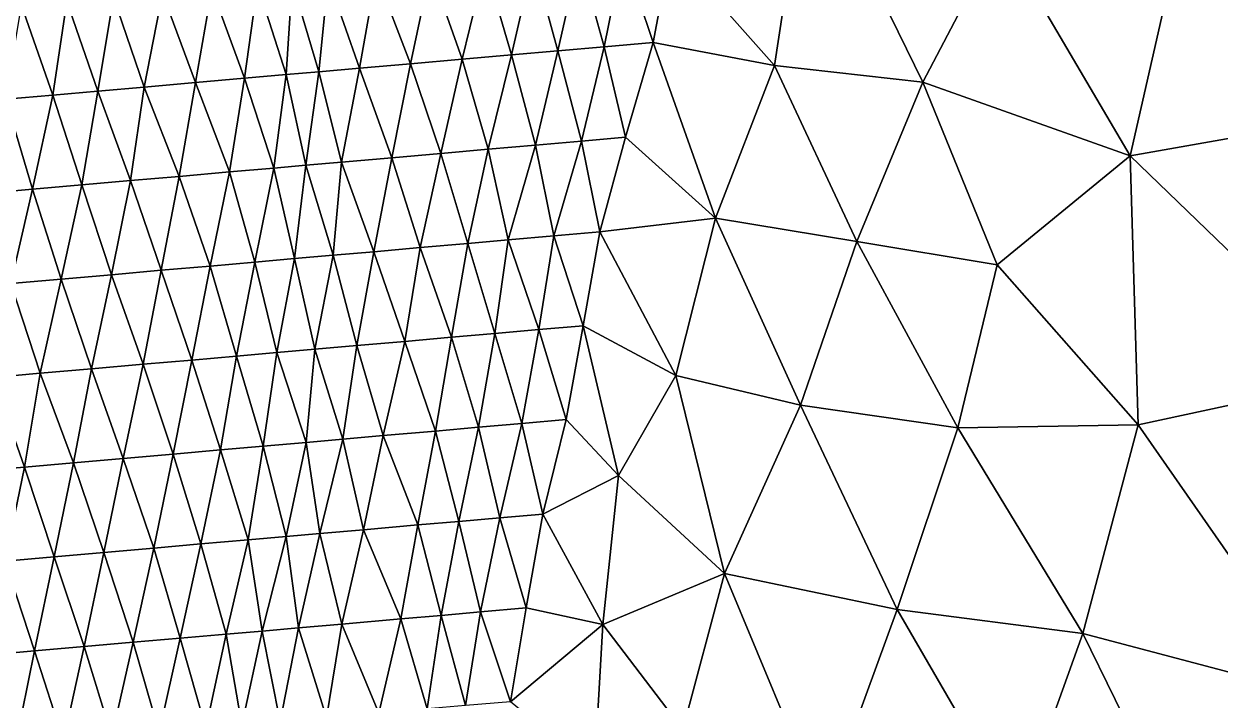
# Model space of a CAD drawing. Extents: x 993 to 3979, y 358 to 2875.
# Drawn here: x 2820 to 3301.1, y 1410 to 1681.9 of the extents above; entities that cross this region are included whole.
import ezdxf

# ---------------------------------------------------------------- set-up
doc = ezdxf.new("R2010")
doc.units = 0
doc.header["$MEASUREMENT"] = 0

msp = doc.modelspace()

# ---------------------------------------------------------------- linework, layer by layer
at = {"layer": 'modelTopoInnerCoarse_ts', "color": 2}
for points in [[(3043.38, 1708.96, 2952.71), (3034.7, 1671.06, 2958.13), (3024.87, 1707.34, 2949.41), (3043.38, 1708.96, 2952.71)], [(3053.32, 1672.69, 2961.13), (3034.7, 1671.06, 2958.13), (3043.38, 1708.96, 2952.71), (3053.32, 1672.69, 2961.13)], [(3060.96, 1710.5, 2958.52), (3053.32, 1672.69, 2961.13), (3043.38, 1708.96, 2952.71), (3060.96, 1710.5, 2958.52)], [(3073.04, 1674.41, 2961.24), (3053.32, 1672.69, 2961.13), (3060.96, 1710.5, 2958.52), (3073.04, 1674.41, 2961.24)], [(3080.14, 1712.18, 2960.04), (3073.04, 1674.41, 2961.24), (3060.96, 1710.5, 2958.52), (3080.14, 1712.18, 2960.04)], [(2983.49, 1703.72, 2954.38), (2975.54, 1665.88, 2957.84), (2961.72, 1701.82, 2959.75), (2983.49, 1703.72, 2954.38)], [(2996.28, 1667.69, 2955.23), (2975.54, 1665.88, 2957.84), (2983.49, 1703.72, 2954.38), (2996.28, 1667.69, 2955.23)], [(3005.45, 1705.64, 2948.5), (2996.28, 1667.69, 2955.23), (2983.49, 1703.72, 2954.38), (3005.45, 1705.64, 2948.5)], [(3016.08, 1669.43, 2955.09), (2996.28, 1667.69, 2955.23), (3005.45, 1705.64, 2948.5), (3016.08, 1669.43, 2955.09)], [(3024.87, 1707.34, 2949.41), (3016.08, 1669.43, 2955.09), (3005.45, 1705.64, 2948.5), (3024.87, 1707.34, 2949.41)], [(3034.7, 1671.06, 2958.13), (3016.08, 1669.43, 2955.09), (3024.87, 1707.34, 2949.41), (3034.7, 1671.06, 2958.13)], [(2927.92, 1698.86, 2944.55), (2925.49, 1661.5, 2933.3), (2913.99, 1697.64, 2929.05), (2927.92, 1698.86, 2944.55)], [(2938.66, 1662.65, 2950.83), (2925.49, 1661.5, 2933.3), (2927.92, 1698.86, 2944.55), (2938.66, 1662.65, 2950.83)], [(2942.36, 1700.12, 2958.71), (2938.66, 1662.65, 2950.83), (2927.92, 1698.86, 2944.55), (2942.36, 1700.12, 2958.71)], [(2954.97, 1664.08, 2960.02), (2938.66, 1662.65, 2950.83), (2942.36, 1700.12, 2958.71), (2954.97, 1664.08, 2960.02)], [(2961.72, 1701.82, 2959.75), (2954.97, 1664.08, 2960.02), (2942.36, 1700.12, 2958.71), (2961.72, 1701.82, 2959.75)], [(2975.54, 1665.88, 2957.84), (2954.97, 1664.08, 2960.02), (2961.72, 1701.82, 2959.75), (2975.54, 1665.88, 2957.84)], [(2875.79, 1694.3, 2925.54), (2868.4, 1656.51, 2927.52), (2856.05, 1692.57, 2925.52), (2875.79, 1694.3, 2925.54)], [(2888.98, 1658.31, 2925.3), (2868.4, 1656.51, 2927.52), (2875.79, 1694.3, 2925.54), (2888.98, 1658.31, 2925.3)], [(2895.54, 1696.03, 2925.57), (2888.98, 1658.31, 2925.3), (2875.79, 1694.3, 2925.54), (2895.54, 1696.03, 2925.57)], [(2908.72, 1660.03, 2925.36), (2888.98, 1658.31, 2925.3), (2895.54, 1696.03, 2925.57), (2908.72, 1660.03, 2925.36)], [(2913.99, 1697.64, 2929.05), (2908.72, 1660.03, 2925.36), (2895.54, 1696.03, 2925.57), (2913.99, 1697.64, 2929.05)], [(2925.49, 1661.5, 2933.3), (2908.72, 1660.03, 2925.36), (2913.99, 1697.64, 2929.05), (2925.49, 1661.5, 2933.3)], [(2831.65, 1653.29, 2920.16), (2812.69, 1651.63, 2918.05), (2819.05, 1689.33, 2918.82), (2831.65, 1653.29, 2920.16)], [(2837.2, 1690.92, 2923.09), (2831.65, 1653.29, 2920.16), (2819.05, 1689.33, 2918.82), (2837.2, 1690.92, 2923.09)], [(2849.67, 1654.87, 2924.78), (2831.65, 1653.29, 2920.16), (2837.2, 1690.92, 2923.09), (2849.67, 1654.87, 2924.78)], [(2856.05, 1692.57, 2925.52), (2849.67, 1654.87, 2924.78), (2837.2, 1690.92, 2923.09), (2856.05, 1692.57, 2925.52)], [(2868.4, 1656.51, 2927.52), (2849.67, 1654.87, 2924.78), (2856.05, 1692.57, 2925.52), (2868.4, 1656.51, 2927.52)], [(3073.04, 1674.41, 2961.24), (3061.98, 1636.3, 2972.98), (3053.32, 1672.69, 2961.13), (3073.04, 1674.41, 2961.24)], [(3016.08, 1669.43, 2955.09), (3006.69, 1631.46, 2962.38), (2996.28, 1667.69, 2955.23), (3016.08, 1669.43, 2955.09)], [(3025.77, 1633.13, 2964.2), (3006.69, 1631.46, 2962.38), (3016.08, 1669.43, 2955.09), (3025.77, 1633.13, 2964.2)], [(3034.7, 1671.06, 2958.13), (3025.77, 1633.13, 2964.2), (3016.08, 1669.43, 2955.09), (3034.7, 1671.06, 2958.13)], [(3044.26, 1634.75, 2967.56), (3025.77, 1633.13, 2964.2), (3034.7, 1671.06, 2958.13), (3044.26, 1634.75, 2967.56)], [(3053.32, 1672.69, 2961.13), (3044.26, 1634.75, 2967.56), (3034.7, 1671.06, 2958.13), (3053.32, 1672.69, 2961.13)], [(3061.98, 1636.3, 2972.98), (3044.26, 1634.75, 2967.56), (3053.32, 1672.69, 2961.13), (3061.98, 1636.3, 2972.98)], [(2975.54, 1665.88, 2957.84), (2968.03, 1628.08, 2960.12), (2954.97, 1664.08, 2960.02), (2975.54, 1665.88, 2957.84)], [(2987.69, 1629.8, 2960.37), (2968.03, 1628.08, 2960.12), (2975.54, 1665.88, 2957.84), (2987.69, 1629.8, 2960.37)], [(2996.28, 1667.69, 2955.23), (2987.69, 1629.8, 2960.37), (2975.54, 1665.88, 2957.84), (2996.28, 1667.69, 2955.23)], [(3006.69, 1631.46, 2962.38), (2987.69, 1629.8, 2960.37), (2996.28, 1667.69, 2955.23), (3006.69, 1631.46, 2962.38)], [(2908.72, 1660.03, 2925.36), (2902.72, 1622.36, 2923.62), (2888.98, 1658.31, 2925.3), (2908.72, 1660.03, 2925.36)], [(2920.5, 1623.92, 2928.87), (2902.72, 1622.36, 2923.62), (2908.72, 1660.03, 2925.36), (2920.5, 1623.92, 2928.87)], [(2925.49, 1661.5, 2933.3), (2920.5, 1623.92, 2928.87), (2908.72, 1660.03, 2925.36), (2925.49, 1661.5, 2933.3)], [(2933.34, 1625.04, 2947.29), (2920.5, 1623.92, 2928.87), (2925.49, 1661.5, 2933.3), (2933.34, 1625.04, 2947.29)], [(2938.66, 1662.65, 2950.83), (2933.34, 1625.04, 2947.29), (2925.49, 1661.5, 2933.3), (2938.66, 1662.65, 2950.83)], [(2947.73, 1626.3, 2961.58), (2933.34, 1625.04, 2947.29), (2938.66, 1662.65, 2950.83), (2947.73, 1626.3, 2961.58)], [(2954.97, 1664.08, 2960.02), (2947.73, 1626.3, 2961.58), (2938.66, 1662.65, 2950.83), (2954.97, 1664.08, 2960.02)], [(2968.03, 1628.08, 2960.12), (2947.73, 1626.3, 2961.58), (2954.97, 1664.08, 2960.02), (2968.03, 1628.08, 2960.12)], [(2868.4, 1656.51, 2927.52), (2862.81, 1618.87, 2924.69), (2849.67, 1654.87, 2924.78), (2868.4, 1656.51, 2927.52)], [(2882.45, 1620.59, 2925), (2862.81, 1618.87, 2924.69), (2868.4, 1656.51, 2927.52), (2882.45, 1620.59, 2925)], [(2888.98, 1658.31, 2925.3), (2882.45, 1620.59, 2925), (2868.4, 1656.51, 2927.52), (2888.98, 1658.31, 2925.3)], [(2902.72, 1622.36, 2923.62), (2882.45, 1620.59, 2925), (2888.98, 1658.31, 2925.3), (2902.72, 1622.36, 2923.62)], [(2823.44, 1615.43, 2924.32), (2804.27, 1613.75, 2922.76), (2812.69, 1651.63, 2918.05), (2823.44, 1615.43, 2924.32)], [(2831.65, 1653.29, 2920.16), (2823.44, 1615.43, 2924.32), (2812.69, 1651.63, 2918.05), (2831.65, 1653.29, 2920.16)], [(2843.27, 1617.16, 2924.11), (2823.44, 1615.43, 2924.32), (2831.65, 1653.29, 2920.16), (2843.27, 1617.16, 2924.11)], [(2849.67, 1654.87, 2924.78), (2843.27, 1617.16, 2924.11), (2831.65, 1653.29, 2920.16), (2849.67, 1654.87, 2924.78)], [(2862.81, 1618.87, 2924.69), (2843.27, 1617.16, 2924.11), (2849.67, 1654.87, 2924.78), (2862.81, 1618.87, 2924.69)], [(3061.98, 1636.3, 2972.98), (3051.66, 1598.25, 2982.74), (3044.26, 1634.75, 2967.56), (3061.98, 1636.3, 2972.98)], [(3006.69, 1631.46, 2962.38), (2998.51, 1593.6, 2966.46), (2987.69, 1629.8, 2960.37), (3006.69, 1631.46, 2962.38)], [(3014.74, 1595.02, 2975.84), (2998.51, 1593.6, 2966.46), (3006.69, 1631.46, 2962.38), (3014.74, 1595.02, 2975.84)], [(3025.77, 1633.13, 2964.2), (3014.74, 1595.02, 2975.84), (3006.69, 1631.46, 2962.38), (3025.77, 1633.13, 2964.2)], [(3033.09, 1596.63, 2979.6), (3014.74, 1595.02, 2975.84), (3025.77, 1633.13, 2964.2), (3033.09, 1596.63, 2979.6)], [(3044.26, 1634.75, 2967.56), (3033.09, 1596.63, 2979.6), (3025.77, 1633.13, 2964.2), (3044.26, 1634.75, 2967.56)], [(3051.66, 1598.25, 2982.74), (3033.09, 1596.63, 2979.6), (3044.26, 1634.75, 2967.56), (3051.66, 1598.25, 2982.74)], [(2947.73, 1626.3, 2961.58), (2944.34, 1588.86, 2952.9), (2933.34, 1625.04, 2947.29), (2947.73, 1626.3, 2961.58)], [(2960.69, 1590.29, 2961.96), (2944.34, 1588.86, 2952.9), (2947.73, 1626.3, 2961.58), (2960.69, 1590.29, 2961.96)], [(2968.03, 1628.08, 2960.12), (2960.69, 1590.29, 2961.96), (2947.73, 1626.3, 2961.58), (2968.03, 1628.08, 2960.12)], [(2979.39, 1591.93, 2964.78), (2960.69, 1590.29, 2961.96), (2968.03, 1628.08, 2960.12), (2979.39, 1591.93, 2964.78)], [(2987.69, 1629.8, 2960.37), (2979.39, 1591.93, 2964.78), (2968.03, 1628.08, 2960.12), (2987.69, 1629.8, 2960.37)], [(2998.51, 1593.6, 2966.46), (2979.39, 1591.93, 2964.78), (2987.69, 1629.8, 2960.37), (2998.51, 1593.6, 2966.46)], [(2902.72, 1622.36, 2923.62), (2894.88, 1584.53, 2926.79), (2882.45, 1620.59, 2925), (2902.72, 1622.36, 2923.62)], [(2912.89, 1586.11, 2931.42), (2894.88, 1584.53, 2926.79), (2902.72, 1622.36, 2923.62), (2912.89, 1586.11, 2931.42)], [(2920.5, 1623.92, 2928.87), (2912.89, 1586.11, 2931.42), (2902.72, 1622.36, 2923.62), (2920.5, 1623.92, 2928.87)], [(2928.82, 1587.5, 2941.61), (2912.89, 1586.11, 2931.42), (2920.5, 1623.92, 2928.87), (2928.82, 1587.5, 2941.61)], [(2933.34, 1625.04, 2947.29), (2928.82, 1587.5, 2941.61), (2920.5, 1623.92, 2928.87), (2933.34, 1625.04, 2947.29)], [(2944.34, 1588.86, 2952.9), (2928.82, 1587.5, 2941.61), (2933.34, 1625.04, 2947.29), (2944.34, 1588.86, 2952.9)], [(2843.27, 1617.16, 2924.11), (2834.98, 1579.29, 2928.47), (2823.44, 1615.43, 2924.32), (2843.27, 1617.16, 2924.11)], [(2855.17, 1581.06, 2927.32), (2834.98, 1579.29, 2928.47), (2843.27, 1617.16, 2924.11), (2855.17, 1581.06, 2927.32)], [(2862.81, 1618.87, 2924.69), (2855.17, 1581.06, 2927.32), (2843.27, 1617.16, 2924.11), (2862.81, 1618.87, 2924.69)], [(2875.2, 1582.81, 2926.57), (2855.17, 1581.06, 2927.32), (2862.81, 1618.87, 2924.69), (2875.2, 1582.81, 2926.57)], [(2882.45, 1620.59, 2925), (2875.2, 1582.81, 2926.57), (2862.81, 1618.87, 2924.69), (2882.45, 1620.59, 2925)], [(2894.88, 1584.53, 2926.79), (2875.2, 1582.81, 2926.57), (2882.45, 1620.59, 2925), (2894.88, 1584.53, 2926.79)], [(2823.44, 1615.43, 2924.32), (2814.68, 1577.52, 2929.93), (2804.27, 1613.75, 2922.76), (2823.44, 1615.43, 2924.32)], [(2834.98, 1579.29, 2928.47), (2814.68, 1577.52, 2929.93), (2823.44, 1615.43, 2924.32), (2834.98, 1579.29, 2928.47)], [(3051.66, 1598.25, 2982.74), (3044.93, 1560.52, 2982.95), (3033.09, 1596.63, 2979.6), (3051.66, 1598.25, 2982.74)], [(2998.51, 1593.6, 2966.46), (2991.97, 1555.89, 2966.16), (2979.39, 1591.93, 2964.78), (2998.51, 1593.6, 2966.46)], [(3009.41, 1557.41, 2972.34), (2991.97, 1555.89, 2966.16), (2998.51, 1593.6, 2966.46), (3009.41, 1557.41, 2972.34)], [(3014.74, 1595.02, 2975.84), (3009.41, 1557.41, 2972.34), (2998.51, 1593.6, 2966.46), (3014.74, 1595.02, 2975.84)], [(3027.15, 1558.96, 2977.7), (3009.41, 1557.41, 2972.34), (3014.74, 1595.02, 2975.84), (3027.15, 1558.96, 2977.7)], [(3033.09, 1596.63, 2979.6), (3027.15, 1558.96, 2977.7), (3014.74, 1595.02, 2975.84), (3033.09, 1596.63, 2979.6)], [(3044.93, 1560.52, 2982.95), (3027.15, 1558.96, 2977.7), (3033.09, 1596.63, 2979.6), (3044.93, 1560.52, 2982.95)], [(2944.34, 1588.86, 2952.9), (2937.04, 1551.08, 2954.61), (2928.82, 1587.5, 2941.61), (2944.34, 1588.86, 2952.9)], [(2953.84, 1552.55, 2962.49), (2937.04, 1551.08, 2954.61), (2944.34, 1588.86, 2952.9), (2953.84, 1552.55, 2962.49)], [(2960.69, 1590.29, 2961.96), (2953.84, 1552.55, 2962.49), (2944.34, 1588.86, 2952.9), (2960.69, 1590.29, 2961.96)], [(2973.16, 1554.24, 2963.65), (2953.84, 1552.55, 2962.49), (2960.69, 1590.29, 2961.96), (2973.16, 1554.24, 2963.65)], [(2979.39, 1591.93, 2964.78), (2973.16, 1554.24, 2963.65), (2960.69, 1590.29, 2961.96), (2979.39, 1591.93, 2964.78)], [(2991.97, 1555.89, 2966.16), (2973.16, 1554.24, 2963.65), (2979.39, 1591.93, 2964.78), (2991.97, 1555.89, 2966.16)], [(2875.2, 1582.81, 2926.57), (2867.93, 1545.03, 2928.22), (2855.17, 1581.06, 2927.32), (2875.2, 1582.81, 2926.57)], [(2887.53, 1546.75, 2928.64), (2867.93, 1545.03, 2928.22), (2875.2, 1582.81, 2926.57), (2887.53, 1546.75, 2928.64)], [(2894.88, 1584.53, 2926.79), (2887.53, 1546.75, 2928.64), (2875.2, 1582.81, 2926.57), (2894.88, 1584.53, 2926.79)], [(2905.55, 1548.32, 2933.27), (2887.53, 1546.75, 2928.64), (2894.88, 1584.53, 2926.79), (2905.55, 1548.32, 2933.27)], [(2912.89, 1586.11, 2931.42), (2905.55, 1548.32, 2933.27), (2894.88, 1584.53, 2926.79), (2912.89, 1586.11, 2931.42)], [(2921.72, 1549.74, 2942.81), (2905.55, 1548.32, 2933.27), (2912.89, 1586.11, 2931.42), (2921.72, 1549.74, 2942.81)], [(2928.82, 1587.5, 2941.61), (2921.72, 1549.74, 2942.81), (2912.89, 1586.11, 2931.42), (2928.82, 1587.5, 2941.61)], [(2937.04, 1551.08, 2954.61), (2921.72, 1549.74, 2942.81), (2928.82, 1587.5, 2941.61), (2937.04, 1551.08, 2954.61)], [(2834.98, 1579.29, 2928.47), (2826.58, 1541.42, 2933.12), (2814.68, 1577.52, 2929.93), (2834.98, 1579.29, 2928.47)], [(2847.16, 1543.22, 2930.92), (2826.58, 1541.42, 2933.12), (2834.98, 1579.29, 2928.47), (2847.16, 1543.22, 2930.92)], [(2855.17, 1581.06, 2927.32), (2847.16, 1543.22, 2930.92), (2834.98, 1579.29, 2928.47), (2855.17, 1581.06, 2927.32)], [(2867.93, 1545.03, 2928.22), (2847.16, 1543.22, 2930.92), (2855.17, 1581.06, 2927.32), (2867.93, 1545.03, 2928.22)], [(2826.58, 1541.42, 2933.12), (2807.45, 1539.74, 2931.47), (2814.68, 1577.52, 2929.93), (2826.58, 1541.42, 2933.12)], [(3027.15, 1558.96, 2977.7), (3020.31, 1521.22, 2978.18), (3009.41, 1557.41, 2972.34), (3027.15, 1558.96, 2977.7)], [(3038.1, 1522.78, 2983.41), (3020.31, 1521.22, 2978.18), (3027.15, 1558.96, 2977.7), (3038.1, 1522.78, 2983.41)], [(3044.93, 1560.52, 2982.95), (3038.1, 1522.78, 2983.41), (3027.15, 1558.96, 2977.7), (3044.93, 1560.52, 2982.95)], [(2973.16, 1554.24, 2963.65), (2964.55, 1516.34, 2968.85), (2953.84, 1552.55, 2962.49), (2973.16, 1554.24, 2963.65)], [(2985.6, 1518.18, 2965.42), (2964.55, 1516.34, 2968.85), (2973.16, 1554.24, 2963.65), (2985.6, 1518.18, 2965.42)], [(2991.97, 1555.89, 2966.16), (2985.6, 1518.18, 2965.42), (2973.16, 1554.24, 2963.65), (2991.97, 1555.89, 2966.16)], [(3002.79, 1519.69, 2972.24), (2985.6, 1518.18, 2965.42), (2991.97, 1555.89, 2966.16), (3002.79, 1519.69, 2972.24)], [(3009.41, 1557.41, 2972.34), (3002.79, 1519.69, 2972.24), (2991.97, 1555.89, 2966.16), (3009.41, 1557.41, 2972.34)], [(3020.31, 1521.22, 2978.18), (3002.79, 1519.69, 2972.24), (3009.41, 1557.41, 2972.34), (3020.31, 1521.22, 2978.18)], [(2921.72, 1549.74, 2942.81), (2916.28, 1512.12, 2939.58), (2905.55, 1548.32, 2933.27), (2921.72, 1549.74, 2942.81)], [(2933.56, 1513.63, 2946.18), (2916.28, 1512.12, 2939.58), (2921.72, 1549.74, 2942.81), (2933.56, 1513.63, 2946.18)], [(2937.04, 1551.08, 2954.61), (2933.56, 1513.63, 2946.18), (2921.72, 1549.74, 2942.81), (2937.04, 1551.08, 2954.61)], [(2948.2, 1514.91, 2959.8), (2933.56, 1513.63, 2946.18), (2937.04, 1551.08, 2954.61), (2948.2, 1514.91, 2959.8)], [(2953.84, 1552.55, 2962.49), (2948.2, 1514.91, 2959.8), (2937.04, 1551.08, 2954.61), (2953.84, 1552.55, 2962.49)], [(2964.55, 1516.34, 2968.85), (2948.2, 1514.91, 2959.8), (2953.84, 1552.55, 2962.49), (2964.55, 1516.34, 2968.85)], [(2867.93, 1545.03, 2928.22), (2859.96, 1507.19, 2931.73), (2847.16, 1543.22, 2930.92), (2867.93, 1545.03, 2928.22)], [(2880.04, 1508.95, 2930.87), (2859.96, 1507.19, 2931.73), (2867.93, 1545.03, 2928.22), (2880.04, 1508.95, 2930.87)], [(2887.53, 1546.75, 2928.64), (2880.04, 1508.95, 2930.87), (2867.93, 1545.03, 2928.22), (2887.53, 1546.75, 2928.64)], [(2899.13, 1510.62, 2932.63), (2880.04, 1508.95, 2930.87), (2887.53, 1546.75, 2928.64), (2899.13, 1510.62, 2932.63)], [(2905.55, 1548.32, 2933.27), (2899.13, 1510.62, 2932.63), (2887.53, 1546.75, 2928.64), (2905.55, 1548.32, 2933.27)], [(2916.28, 1512.12, 2939.58), (2899.13, 1510.62, 2932.63), (2905.55, 1548.32, 2933.27), (2916.28, 1512.12, 2939.58)], [(2820.29, 1503.72, 2932.16), (2800.77, 1502.01, 2931.55), (2807.45, 1539.74, 2931.47), (2820.29, 1503.72, 2932.16)], [(2826.58, 1541.42, 2933.12), (2820.29, 1503.72, 2932.16), (2807.45, 1539.74, 2931.47), (2826.58, 1541.42, 2933.12)], [(2840, 1505.45, 2932.28), (2820.29, 1503.72, 2932.16), (2826.58, 1541.42, 2933.12), (2840, 1505.45, 2932.28)], [(2847.16, 1543.22, 2930.92), (2840, 1505.45, 2932.28), (2826.58, 1541.42, 2933.12), (2847.16, 1543.22, 2930.92)], [(2859.96, 1507.19, 2931.73), (2840, 1505.45, 2932.28), (2847.16, 1543.22, 2930.92), (2859.96, 1507.19, 2931.73)], [(3020.31, 1521.22, 2978.18), (3011.4, 1483.3, 2984.21), (3002.79, 1519.69, 2972.24), (3020.31, 1521.22, 2978.18)], [(3028.66, 1484.81, 2990.84), (3011.4, 1483.3, 2984.21), (3020.31, 1521.22, 2978.18), (3028.66, 1484.81, 2990.84)], [(3038.1, 1522.78, 2983.41), (3028.66, 1484.81, 2990.84), (3020.31, 1521.22, 2978.18), (3038.1, 1522.78, 2983.41)], [(2964.55, 1516.34, 2968.85), (2956.61, 1478.5, 2972.3), (2948.2, 1514.91, 2959.8), (2964.55, 1516.34, 2968.85)], [(2978.48, 1480.42, 2966.66), (2956.61, 1478.5, 2972.3), (2964.55, 1516.34, 2968.85), (2978.48, 1480.42, 2966.66)], [(2985.6, 1518.18, 2965.42), (2978.48, 1480.42, 2966.66), (2964.55, 1516.34, 2968.85), (2985.6, 1518.18, 2965.42)], [(2994.91, 1481.85, 2975.5), (2978.48, 1480.42, 2966.66), (2985.6, 1518.18, 2965.42), (2994.91, 1481.85, 2975.5)], [(3002.79, 1519.69, 2972.24), (2994.91, 1481.85, 2975.5), (2985.6, 1518.18, 2965.42), (3002.79, 1519.69, 2972.24)], [(3011.4, 1483.3, 2984.21), (2994.91, 1481.85, 2975.5), (3002.79, 1519.69, 2972.24), (3011.4, 1483.3, 2984.21)], [(2916.28, 1512.12, 2939.58), (2910.21, 1474.44, 2938.03), (2899.13, 1510.62, 2932.63), (2916.28, 1512.12, 2939.58)], [(2925.48, 1475.78, 2949.97), (2910.21, 1474.44, 2938.03), (2916.28, 1512.12, 2939.58), (2925.48, 1475.78, 2949.97)], [(2933.56, 1513.63, 2946.18), (2925.48, 1475.78, 2949.97), (2916.28, 1512.12, 2939.58), (2933.56, 1513.63, 2946.18)], [(2939.04, 1476.97, 2966.48), (2925.48, 1475.78, 2949.97), (2933.56, 1513.63, 2946.18), (2939.04, 1476.97, 2966.48)], [(2948.2, 1514.91, 2959.8), (2939.04, 1476.97, 2966.48), (2933.56, 1513.63, 2946.18), (2948.2, 1514.91, 2959.8)], [(2956.61, 1478.5, 2972.3), (2939.04, 1476.97, 2966.48), (2948.2, 1514.91, 2959.8), (2956.61, 1478.5, 2972.3)], [(2859.96, 1507.19, 2931.73), (2852.19, 1469.37, 2934.7), (2840, 1505.45, 2932.28), (2859.96, 1507.19, 2931.73)], [(2872.21, 1471.12, 2934), (2852.19, 1469.37, 2934.7), (2859.96, 1507.19, 2931.73), (2872.21, 1471.12, 2934)], [(2880.04, 1508.95, 2930.87), (2872.21, 1471.12, 2934), (2859.96, 1507.19, 2931.73), (2880.04, 1508.95, 2930.87)], [(2891.2, 1472.78, 2936.05), (2872.21, 1471.12, 2934), (2880.04, 1508.95, 2930.87), (2891.2, 1472.78, 2936.05)], [(2899.13, 1510.62, 2932.63), (2891.2, 1472.78, 2936.05), (2880.04, 1508.95, 2930.87), (2899.13, 1510.62, 2932.63)], [(2910.21, 1474.44, 2938.03), (2891.2, 1472.78, 2936.05), (2899.13, 1510.62, 2932.63), (2910.21, 1474.44, 2938.03)], [(2820.29, 1503.72, 2932.16), (2812.51, 1465.9, 2935.16), (2800.77, 1502.01, 2931.55), (2820.29, 1503.72, 2932.16)], [(2832.12, 1467.61, 2935.57), (2812.51, 1465.9, 2935.16), (2820.29, 1503.72, 2932.16), (2832.12, 1467.61, 2935.57)], [(2840, 1505.45, 2932.28), (2832.12, 1467.61, 2935.57), (2820.29, 1503.72, 2932.16), (2840, 1505.45, 2932.28)], [(2852.19, 1469.37, 2934.7), (2832.12, 1467.61, 2935.57), (2840, 1505.45, 2932.28), (2852.19, 1469.37, 2934.7)], [(2994.91, 1481.85, 2975.5), (2987.75, 1444.08, 2976.87), (2978.48, 1480.42, 2966.66), (2994.91, 1481.85, 2975.5)], [(3003.68, 1445.48, 2987.05), (2987.75, 1444.08, 2976.87), (2994.91, 1481.85, 2975.5), (3003.68, 1445.48, 2987.05)], [(3011.4, 1483.3, 2984.21), (3003.68, 1445.48, 2987.05), (2994.91, 1481.85, 2975.5), (3011.4, 1483.3, 2984.21)], [(3021.97, 1447.08, 2990.95), (3003.68, 1445.48, 2987.05), (3011.4, 1483.3, 2984.21), (3021.97, 1447.08, 2990.95)], [(3028.66, 1484.81, 2990.84), (3021.97, 1447.08, 2990.95), (3011.4, 1483.3, 2984.21), (3028.66, 1484.81, 2990.84)], [(2939.04, 1476.97, 2966.48), (2930.48, 1439.07, 2971.57), (2925.48, 1475.78, 2949.97), (2939.04, 1476.97, 2966.48)], [(2947.84, 1440.59, 2977.94), (2930.48, 1439.07, 2971.57), (2939.04, 1476.97, 2966.48), (2947.84, 1440.59, 2977.94)], [(2956.61, 1478.5, 2972.3), (2947.84, 1440.59, 2977.94), (2939.04, 1476.97, 2966.48), (2956.61, 1478.5, 2972.3)], [(2971.6, 1442.67, 2967.26), (2947.84, 1440.59, 2977.94), (2956.61, 1478.5, 2972.3), (2971.6, 1442.67, 2967.26)], [(2978.48, 1480.42, 2966.66), (2971.6, 1442.67, 2967.26), (2956.61, 1478.5, 2972.3), (2978.48, 1480.42, 2966.66)], [(2987.75, 1444.08, 2976.87), (2971.6, 1442.67, 2967.26), (2978.48, 1480.42, 2966.66), (2987.75, 1444.08, 2976.87)], [(2891.2, 1472.78, 2936.05), (2882.81, 1434.9, 2940.66), (2872.21, 1471.12, 2934), (2891.2, 1472.78, 2936.05)], [(2901.28, 1436.52, 2944.09), (2882.81, 1434.9, 2940.66), (2891.2, 1472.78, 2936.05), (2901.28, 1436.52, 2944.09)], [(2910.21, 1474.44, 2938.03), (2901.28, 1436.52, 2944.09), (2891.2, 1472.78, 2936.05), (2910.21, 1474.44, 2938.03)], [(2915.8, 1437.79, 2958.05), (2901.28, 1436.52, 2944.09), (2910.21, 1474.44, 2938.03), (2915.8, 1437.79, 2958.05)], [(2925.48, 1475.78, 2949.97), (2915.8, 1437.79, 2958.05), (2910.21, 1474.44, 2938.03), (2925.48, 1475.78, 2949.97)], [(2930.48, 1439.07, 2971.57), (2915.8, 1437.79, 2958.05), (2925.48, 1475.78, 2949.97), (2930.48, 1439.07, 2971.57)], [(2832.12, 1467.61, 2935.57), (2824.21, 1429.78, 2938.91), (2812.51, 1465.9, 2935.16), (2832.12, 1467.61, 2935.57)], [(2844.26, 1431.53, 2938.11), (2824.21, 1429.78, 2938.91), (2832.12, 1467.61, 2935.57), (2844.26, 1431.53, 2938.11)], [(2852.19, 1469.37, 2934.7), (2844.26, 1431.53, 2938.11), (2832.12, 1467.61, 2935.57), (2852.19, 1469.37, 2934.7)], [(2863.99, 1433.26, 2938.18), (2844.26, 1431.53, 2938.11), (2852.19, 1469.37, 2934.7), (2863.99, 1433.26, 2938.18)], [(2872.21, 1471.12, 2934), (2863.99, 1433.26, 2938.18), (2852.19, 1469.37, 2934.7), (2872.21, 1471.12, 2934)], [(2882.81, 1434.9, 2940.66), (2863.99, 1433.26, 2938.18), (2872.21, 1471.12, 2934), (2882.81, 1434.9, 2940.66)], [(2824.21, 1429.78, 2938.91), (2804.97, 1428.09, 2937.52), (2812.51, 1465.9, 2935.16), (2824.21, 1429.78, 2938.91)], [(2987.75, 1444.08, 2976.87), (2982.2, 1406.45, 2973.94), (2971.6, 1442.67, 2967.26), (2987.75, 1444.08, 2976.87)], [(2997.58, 1407.8, 2985.57), (2982.2, 1406.45, 2973.94), (2987.75, 1444.08, 2976.87), (2997.58, 1407.8, 2985.57)], [(3003.68, 1445.48, 2987.05), (2997.58, 1407.8, 2985.57), (2987.75, 1444.08, 2976.87), (3003.68, 1445.48, 2987.05)], [(3015.64, 1409.38, 2990.09), (2997.58, 1407.8, 2985.57), (3003.68, 1445.48, 2987.05), (3015.64, 1409.38, 2990.09)], [(3021.97, 1447.08, 2990.95), (3015.64, 1409.38, 2990.09), (3003.68, 1445.48, 2987.05), (3021.97, 1447.08, 2990.95)], [(2930.48, 1439.07, 2971.57), (2923.08, 1401.28, 2973.54), (2915.8, 1437.79, 2958.05), (2930.48, 1439.07, 2971.57)], [(2941.65, 1402.91, 2976.69), (2923.08, 1401.28, 2973.54), (2930.48, 1439.07, 2971.57), (2941.65, 1402.91, 2976.69)], [(2947.84, 1440.59, 2977.94), (2941.65, 1402.91, 2976.69), (2930.48, 1439.07, 2971.57), (2947.84, 1440.59, 2977.94)], [(2962.79, 1404.76, 2973.01), (2941.65, 1402.91, 2976.69), (2947.84, 1440.59, 2977.94), (2962.79, 1404.76, 2973.01)], [(2971.6, 1442.67, 2967.26), (2962.79, 1404.76, 2973.01), (2947.84, 1440.59, 2977.94), (2971.6, 1442.67, 2967.26)], [(2982.2, 1406.45, 2973.94), (2962.79, 1404.76, 2973.01), (2971.6, 1442.67, 2967.26), (2982.2, 1406.45, 2973.94)], [(2882.81, 1434.9, 2940.66), (2874.36, 1397.02, 2945.46), (2863.99, 1433.26, 2938.18), (2882.81, 1434.9, 2940.66)], [(2893.16, 1398.66, 2948), (2874.36, 1397.02, 2945.46), (2882.81, 1434.9, 2940.66), (2893.16, 1398.66, 2948)], [(2901.28, 1436.52, 2944.09), (2893.16, 1398.66, 2948), (2882.81, 1434.9, 2940.66), (2901.28, 1436.52, 2944.09)], [(2907.71, 1399.94, 2961.86), (2893.16, 1398.66, 2948), (2901.28, 1436.52, 2944.09), (2907.71, 1399.94, 2961.86)], [(2915.8, 1437.79, 2958.05), (2907.71, 1399.94, 2961.86), (2901.28, 1436.52, 2944.09), (2915.8, 1437.79, 2958.05)], [(2923.08, 1401.28, 2973.54), (2907.71, 1399.94, 2961.86), (2915.8, 1437.79, 2958.05), (2923.08, 1401.28, 2973.54)], [(2824.21, 1429.78, 2938.91), (2816.67, 1391.97, 2941.27), (2804.97, 1428.09, 2937.52), (2824.21, 1429.78, 2938.91)], [(2835.95, 1393.66, 2942.54), (2816.67, 1391.97, 2941.27), (2824.21, 1429.78, 2938.91), (2835.95, 1393.66, 2942.54)], [(2844.26, 1431.53, 2938.11), (2835.95, 1393.66, 2942.54), (2824.21, 1429.78, 2938.91), (2844.26, 1431.53, 2938.11)], [(2855.36, 1395.36, 2943.44), (2835.95, 1393.66, 2942.54), (2844.26, 1431.53, 2938.11), (2855.36, 1395.36, 2943.44)], [(2863.99, 1433.26, 2938.18), (2855.36, 1395.36, 2943.44), (2844.26, 1431.53, 2938.11), (2863.99, 1433.26, 2938.18)], [(2874.36, 1397.02, 2945.46), (2855.36, 1395.36, 2943.44), (2863.99, 1433.26, 2938.18), (2874.36, 1397.02, 2945.46)]]:
    msp.add_3dface(points, dxfattribs=at)
at = {"layer": 'modelTopoOuterCoarse_ts', "color": 42}
for points in [[(3121.82, 1665.19, 2961.46), (3080.14, 1712.18, 2960.04), (3135.26, 1752.89, 2947.76), (3121.82, 1665.19, 2961.46)], [(3181.51, 1658.43, 2957.24), (3121.82, 1665.19, 2961.46), (3135.26, 1752.89, 2947.76), (3181.51, 1658.43, 2957.24)], [(3212.59, 1717.82, 2940.69), (3181.51, 1658.43, 2957.24), (3135.26, 1752.89, 2947.76), (3212.59, 1717.82, 2940.69)], [(3403.33, 1732.42, 2927.25), (3353.04, 1644.38, 2951.97), (3287.78, 1729.12, 2929.51), (3403.33, 1732.42, 2927.25)], [(3287.78, 1729.12, 2929.51), (3264.98, 1628.81, 2957.04), (3212.59, 1717.82, 2940.69), (3287.78, 1729.12, 2929.51)], [(3353.04, 1644.38, 2951.97), (3264.98, 1628.81, 2957.04), (3287.78, 1729.12, 2929.51), (3353.04, 1644.38, 2951.97)], [(3212.59, 1717.82, 2940.69), (3264.98, 1628.81, 2957.04), (3181.51, 1658.43, 2957.24), (3212.59, 1717.82, 2940.69)], [(3121.82, 1665.19, 2961.46), (3073.04, 1674.41, 2961.24), (3080.14, 1712.18, 2960.04), (3121.82, 1665.19, 2961.46)], [(3098.2, 1603.84, 2973.33), (3061.98, 1636.3, 2972.98), (3073.04, 1674.41, 2961.24), (3098.2, 1603.84, 2973.33)], [(3121.82, 1665.19, 2961.46), (3098.2, 1603.84, 2973.33), (3073.04, 1674.41, 2961.24), (3121.82, 1665.19, 2961.46)], [(3121.82, 1665.19, 2961.46), (3155, 1594.44, 2970.25), (3098.2, 1603.84, 2973.33), (3121.82, 1665.19, 2961.46)], [(3155, 1594.44, 2970.25), (3121.82, 1665.19, 2961.46), (3181.51, 1658.43, 2957.24), (3155, 1594.44, 2970.25)], [(3181.51, 1658.43, 2957.24), (3211.5, 1585.06, 2968.66), (3155, 1594.44, 2970.25), (3181.51, 1658.43, 2957.24)], [(3211.5, 1585.06, 2968.66), (3181.51, 1658.43, 2957.24), (3264.98, 1628.81, 2957.04), (3211.5, 1585.06, 2968.66)], [(3353.04, 1644.38, 2951.97), (3357.19, 1539.8, 2977.52), (3264.98, 1628.81, 2957.04), (3353.04, 1644.38, 2951.97)], [(3061.98, 1636.3, 2972.98), (3098.2, 1603.84, 2973.33), (3051.66, 1598.25, 2982.74), (3061.98, 1636.3, 2972.98)], [(3211.5, 1585.06, 2968.66), (3264.98, 1628.81, 2957.04), (3268.21, 1520.67, 2979.59), (3211.5, 1585.06, 2968.66)], [(3268.21, 1520.67, 2979.59), (3264.98, 1628.81, 2957.04), (3357.19, 1539.8, 2977.52), (3268.21, 1520.67, 2979.59)], [(3051.66, 1598.25, 2982.74), (3098.2, 1603.84, 2973.33), (3082.14, 1540.55, 2983.05), (3051.66, 1598.25, 2982.74)], [(3132.33, 1528.58, 2981.47), (3082.14, 1540.55, 2983.05), (3098.2, 1603.84, 2973.33), (3132.33, 1528.58, 2981.47)], [(3098.2, 1603.84, 2973.33), (3155, 1594.44, 2970.25), (3132.33, 1528.58, 2981.47), (3098.2, 1603.84, 2973.33)], [(3051.66, 1598.25, 2982.74), (3082.14, 1540.55, 2983.05), (3044.93, 1560.52, 2982.95), (3051.66, 1598.25, 2982.74)], [(3195.66, 1519.44, 2980.75), (3132.33, 1528.58, 2981.47), (3155, 1594.44, 2970.25), (3195.66, 1519.44, 2980.75)], [(3211.5, 1585.06, 2968.66), (3195.66, 1519.44, 2980.75), (3155, 1594.44, 2970.25), (3211.5, 1585.06, 2968.66)], [(3195.66, 1519.44, 2980.75), (3211.5, 1585.06, 2968.66), (3268.21, 1520.67, 2979.59), (3195.66, 1519.44, 2980.75)], [(3038.1, 1522.78, 2983.41), (3044.93, 1560.52, 2982.95), (3059.13, 1500.26, 2987.07), (3038.1, 1522.78, 2983.41)], [(3082.14, 1540.55, 2983.05), (3059.13, 1500.26, 2987.07), (3044.93, 1560.52, 2982.95), (3082.14, 1540.55, 2983.05)], [(3059.13, 1500.26, 2987.07), (3082.14, 1540.55, 2983.05), (3101.72, 1460.93, 2990.1), (3059.13, 1500.26, 2987.07)], [(3082.14, 1540.55, 2983.05), (3132.33, 1528.58, 2981.47), (3101.72, 1460.93, 2990.1), (3082.14, 1540.55, 2983.05)], [(3357.19, 1539.8, 2977.52), (3344.87, 1410.67, 3001.69), (3268.21, 1520.67, 2979.59), (3357.19, 1539.8, 2977.52)], [(3171.28, 1446.42, 2991.73), (3101.72, 1460.93, 2990.1), (3132.33, 1528.58, 2981.47), (3171.28, 1446.42, 2991.73)], [(3195.66, 1519.44, 2980.75), (3171.28, 1446.42, 2991.73), (3132.33, 1528.58, 2981.47), (3195.66, 1519.44, 2980.75)], [(3028.66, 1484.81, 2990.84), (3038.1, 1522.78, 2983.41), (3059.13, 1500.26, 2987.07), (3028.66, 1484.81, 2990.84)], [(3268.21, 1520.67, 2979.59), (3245.86, 1436.8, 2993.97), (3195.66, 1519.44, 2980.75), (3268.21, 1520.67, 2979.59)], [(3245.86, 1436.8, 2993.97), (3268.21, 1520.67, 2979.59), (3344.87, 1410.67, 3001.69), (3245.86, 1436.8, 2993.97)], [(3171.28, 1446.42, 2991.73), (3195.66, 1519.44, 2980.75), (3245.86, 1436.8, 2993.97), (3171.28, 1446.42, 2991.73)], [(3059.13, 1500.26, 2987.07), (3052.8, 1440.36, 2991.3), (3028.66, 1484.81, 2990.84), (3059.13, 1500.26, 2987.07)], [(3052.8, 1440.36, 2991.3), (3059.13, 1500.26, 2987.07), (3101.72, 1460.93, 2990.1), (3052.8, 1440.36, 2991.3)], [(3021.97, 1447.08, 2990.95), (3028.66, 1484.81, 2990.84), (3052.8, 1440.36, 2991.3), (3021.97, 1447.08, 2990.95)], [(3052.8, 1440.36, 2991.3), (3101.72, 1460.93, 2990.1), (3084.95, 1398.14, 2995.22), (3052.8, 1440.36, 2991.3)], [(3141.64, 1365.21, 3000.66), (3084.95, 1398.14, 2995.22), (3101.72, 1460.93, 2990.1), (3141.64, 1365.21, 3000.66)], [(3171.28, 1446.42, 2991.73), (3141.64, 1365.21, 3000.66), (3101.72, 1460.93, 2990.1), (3171.28, 1446.42, 2991.73)], [(3021.97, 1447.08, 2990.95), (3052.8, 1440.36, 2991.3), (3015.64, 1409.38, 2990.09), (3021.97, 1447.08, 2990.95)], [(3171.28, 1446.42, 2991.73), (3219.46, 1363.25, 3003.66), (3141.64, 1365.21, 3000.66), (3171.28, 1446.42, 2991.73)], [(3245.86, 1436.8, 2993.97), (3219.46, 1363.25, 3003.66), (3171.28, 1446.42, 2991.73), (3245.86, 1436.8, 2993.97)], [(3049.45, 1381.79, 2993.98), (3015.64, 1409.38, 2990.09), (3052.8, 1440.36, 2991.3), (3049.45, 1381.79, 2993.98)], [(3084.95, 1398.14, 2995.22), (3049.45, 1381.79, 2993.98), (3052.8, 1440.36, 2991.3), (3084.95, 1398.14, 2995.22)], [(3219.46, 1363.25, 3003.66), (3245.86, 1436.8, 2993.97), (3284.89, 1357.24, 3007.06), (3219.46, 1363.25, 3003.66)], [(3284.89, 1357.24, 3007.06), (3245.86, 1436.8, 2993.97), (3344.87, 1410.67, 3001.69), (3284.89, 1357.24, 3007.06)], [(3344.87, 1410.67, 3001.69), (3348.55, 1280.43, 3021.06), (3284.89, 1357.24, 3007.06), (3344.87, 1410.67, 3001.69)]]:
    msp.add_3dface(points, dxfattribs=at)

doc.saveas('drawing.dxf')
